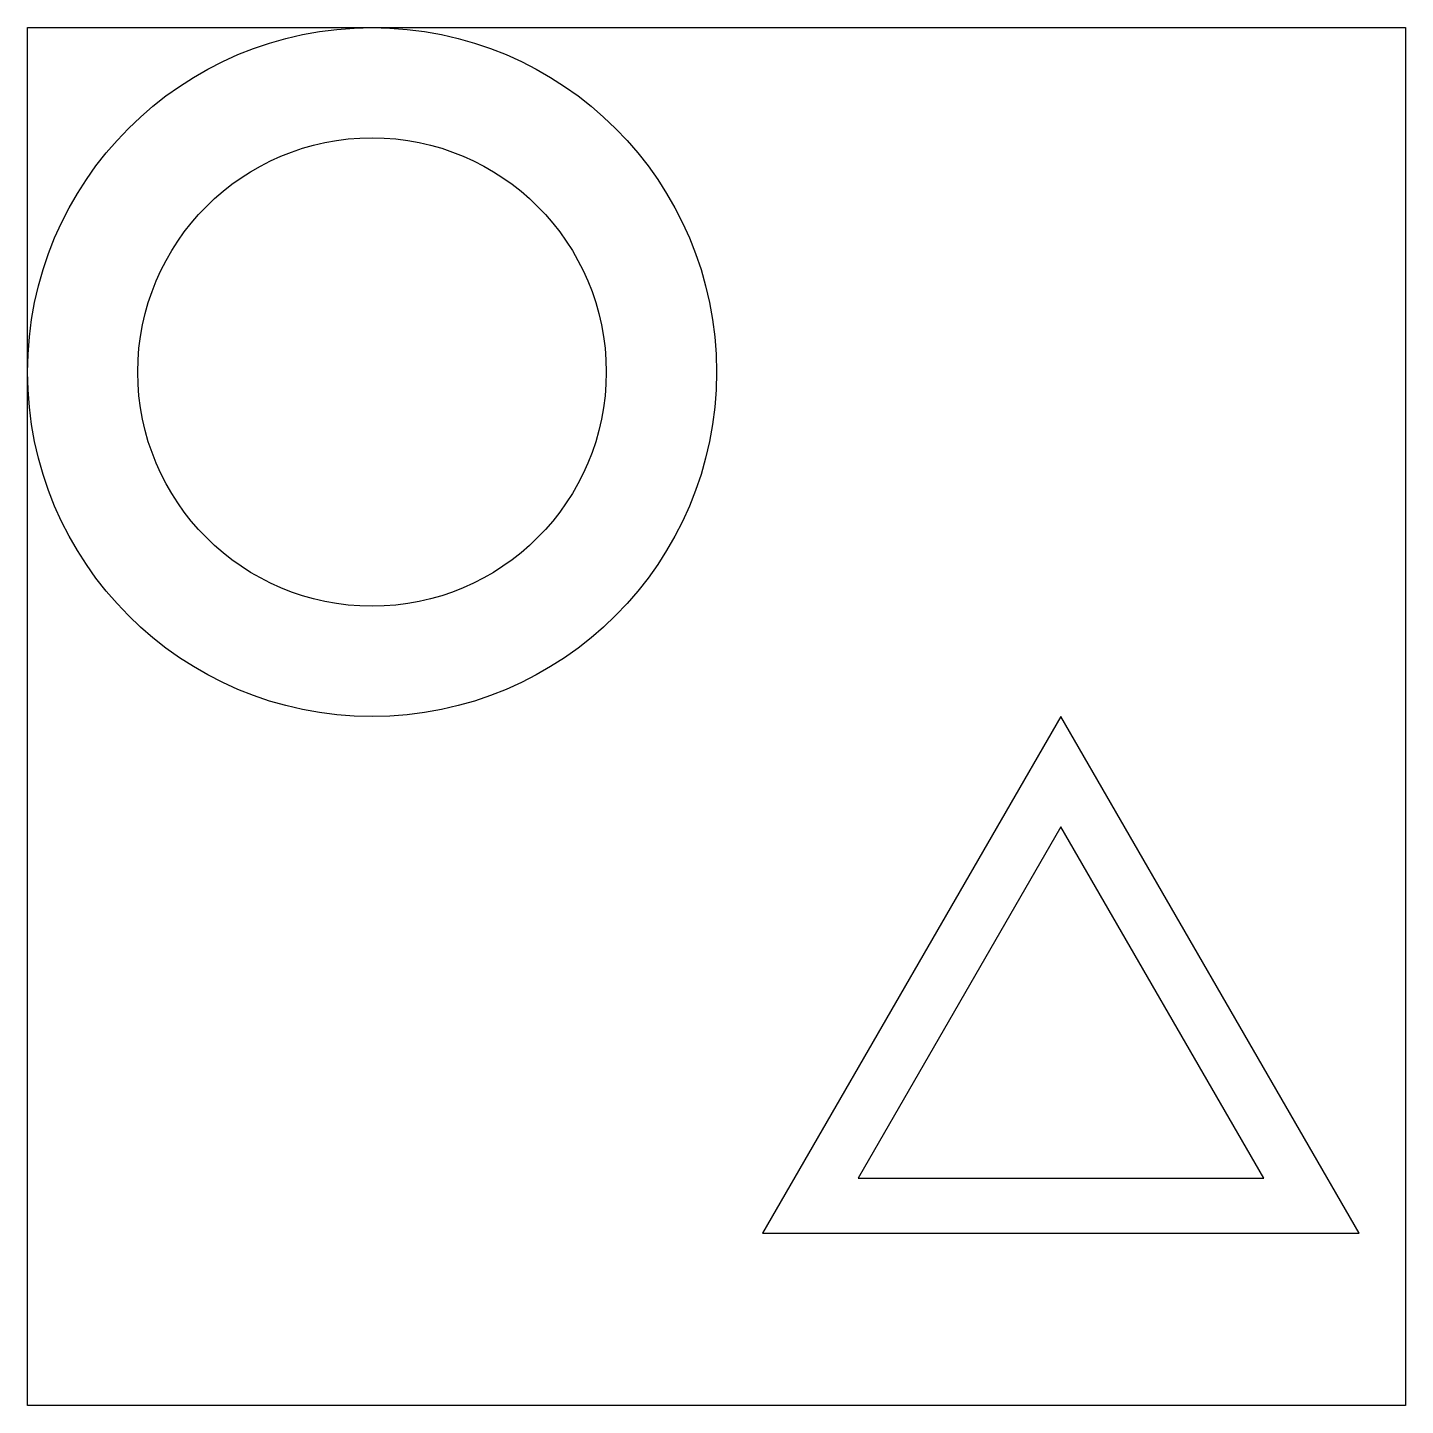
# Model space of a CAD drawing. Header units: millimetres. Extents: x 0 to 2.5, y 0 to 2.5.
import ezdxf

# ---------------------------------------------------------------- set-up
doc = ezdxf.new("R2010")
doc.units = ezdxf.units.MM
for name, color, linetype in [('G-Mask', 3, 'Continuous'), ('G-PDL', 3, 'Continuous'), ('R-Mask', 1, 'Continuous'), ('R-PDL', 1, 'Continuous')]:
    doc.layers.add(name, color=color, linetype=linetype)

# ---------------------------------------------------------------- blocks, each defined once
blk = doc.blocks.new('PDL-RG-2')
at = {"layer": 'G-PDL'}
blk.add_lwpolyline([(4.375, 1.05), (4.0069, 0.4125), (4.7431, 0.4125)], close=True, dxfattribs=at)
at = {"layer": 'R-PDL'}
blk.add_circle((3.125, 1.875), 0.425, dxfattribs=at)
blk = doc.blocks.new('Mask-RG-2')
at = {"layer": 'G-Mask'}
blk.add_lwpolyline([(4.375, 1.25), (3.8337, 0.3125), (4.9163, 0.3125)], close=True, dxfattribs=at)
at = {"layer": 'R-Mask'}
blk.add_circle((3.125, 1.875), 0.625, dxfattribs=at)

msp = doc.modelspace()

# ---------------------------------------------------------------- linework, layer by layer
msp.add_lwpolyline([(0, 2.5), (2.5, 2.5), (2.5, 0), (0, 0)], close=True)

# ---------------------------------------------------------------- block references
for name in ['Mask-RG-2', 'PDL-RG-2']:
    msp.add_blockref(name, (-2.5, 0))

doc.saveas('drawing.dxf')
